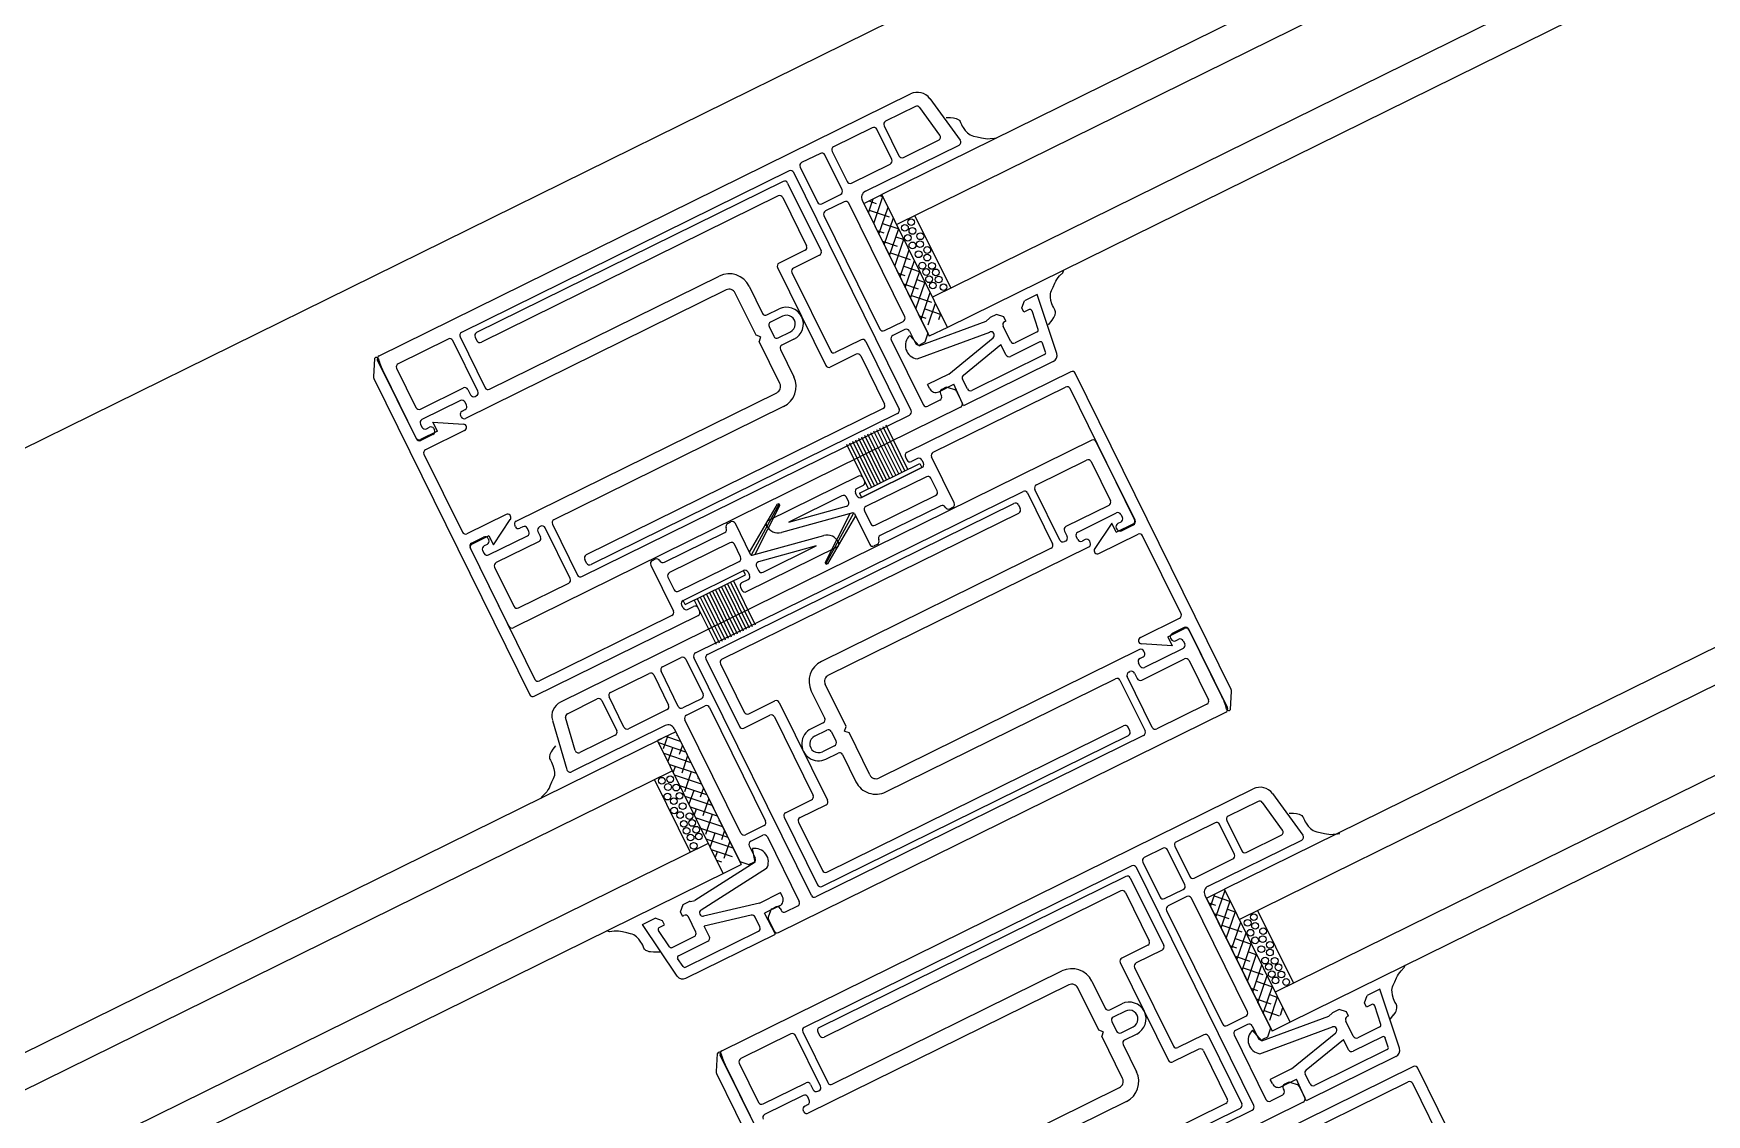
# Model space of a CAD drawing. Header units: millimetres. Extents: x 13515 to 183937, y -33900 to -660.
# Drawn here: x 118553.158 to 118557.044, y -19232.134 to -19229.622 of the extents above; entities that cross this region are included whole.
import ezdxf

# ---------------------------------------------------------------- set-up
doc = ezdxf.new("R2010")
doc.units = ezdxf.units.MM
doc.header["$LTSCALE"] = 100
doc.header["$MEASUREMENT"] = 0
doc.layers.get('0').update_dxf_attribs({"linetype": 'CONTINUOUS'})
for name, color, linetype in [('ELE9', 9, 'CONTINUOUS'), ('WIN-G', 252, 'CONTINUOUS'), ('WIN2', 5, 'CONTINUOUS')]:
    doc.layers.add(name, color=color, linetype=linetype)

# ---------------------------------------------------------------- blocks, each defined once
blk = doc.blocks.new('A$C37502152')
at = {"ltscale": 1000}
blk.add_wipeout([(1400, 246), (0, 246), (0, 0), (1400, 0)], dxfattribs=at)
at = {"layer": 'WIN-G'}
for p, q in [((728.95, 156), (728.95, 167.2)), ((729.45, 167.7), (780.15, 167.7)), ((701.87, 164.3), (701.85, 164.15)), ((701.85, 164.15), (701.85, 163.99)), ((701.85, 163.99), (701.87, 163.68)), ((701.91, 164.44), (701.87, 164.3)), ((701.98, 164.57), (701.91, 164.44)), ((702.16, 164.81), (701.98, 164.57)), ((702.32, 164.96), (702.16, 164.81)), ((702.49, 165.09), (702.32, 164.96)), ((702.87, 165.31), (702.49, 165.09)), ((702.9, 165.32), (702.87, 165.31)), ((703.7, 165.72), (702.9, 165.32)), ((730.55, 157.6), (730.55, 165.6)), ((731.05, 166.1), (780.15, 166.1)), ((701.2, 161.51), (701, 161.33)), ((701.37, 161.71), (701.2, 161.51)), ((701.5, 161.92), (701.37, 161.71)), ((701.6, 162.14), (701.5, 161.92)), ((701.74, 162.63), (701.6, 162.14)), ((701.84, 163.15), (701.74, 162.63)), ((701.87, 163.41), (701.84, 163.15)), ((701.87, 163.68), (701.87, 163.41)), ((127.38, 159.5), (717.15, 159.5)), ((698.36, 159.7), (698.02, 159.41)), ((698.98, 159.92), (698.36, 159.7)), ((699.28, 160.05), (698.98, 159.92)), ((699.57, 160.2), (699.28, 160.05)), ((699.83, 160.38), (699.57, 160.2)), ((700.08, 160.58), (699.83, 160.38)), ((700.57, 161), (700.08, 160.58)), ((701, 161.33), (700.57, 161)), ((717.15, 159.5), (720.15, 159.5)), ((717.15, 159.5), (717.15, 137.5)), ((720.15, 137.5), (720.15, 159.5)), ((719.74, 157.9), (717.15, 155.31)), ((717.97, 157.9), (717.15, 157.08)), ((717.2, 157.12), (717.15, 157.17)), ((720.15, 156.55), (717.15, 153.55)), ((719.85, 156.24), (718.19, 157.9)), ((731.05, 157.1), (735.35, 157.1)), ((735.85, 140.4), (735.85, 156.6)), ((128, 154.5), (717.15, 154.5)), ((714.15, 142.5), (714.15, 154.5)), ((718.08, 154.47), (717.15, 155.4)), ((720.15, 154.78), (717.15, 151.78)), ((720.15, 154.17), (718.52, 155.8)), ((729.45, 155.5), (733.75, 155.5)), ((734.25, 142), (734.25, 155)), ((718.96, 151.82), (717.15, 153.63)), ((720.15, 153.01), (717.15, 150.01)), ((720.15, 152.4), (719.41, 153.15)), ((720.15, 151.24), (717.15, 148.24)), ((717.2, 150.05), (717.15, 150.1)), ((720.15, 149.47), (717.15, 146.47)), ((719.85, 149.17), (717.64, 151.38)), ((718.08, 147.4), (717.15, 148.33)), ((720.15, 147.71), (717.15, 144.71)), ((718.96, 144.75), (717.15, 146.56)), ((720.15, 147.1), (718.52, 148.73)), ((720.15, 145.94), (717.15, 142.94)), ((720.15, 144.17), (717.15, 141.17)), ((719.85, 142.1), (717.64, 144.31)), ((720.15, 145.33), (719.41, 146.08)), ((128, 142.5), (717.15, 142.5)), ((717.2, 142.98), (717.15, 143.03)), ((720.15, 142.4), (717.15, 139.4)), ((720.15, 140.03), (718.52, 141.66)), ((718.08, 140.33), (717.15, 141.26)), ((720.15, 140.64), (717.15, 137.64)), ((718.96, 137.68), (717.15, 139.49)), ((728.95, 129.8), (728.95, 141)), ((729.45, 141.5), (733.75, 141.5)), ((730.55, 131.4), (730.55, 139.4)), ((731.05, 139.9), (735.35, 139.9)), ((127.38, 137.5), (717.15, 137.5)), ((698.47, 137.5), (698.13, 137.62)), ((699.09, 137.28), (698.47, 137.5)), ((699.4, 137.15), (699.09, 137.28)), ((699.68, 137), (699.4, 137.15)), ((699.94, 136.82), (699.68, 137)), ((700.19, 136.62), (699.94, 136.82)), ((700.69, 136.2), (700.19, 136.62)), ((720.15, 137.5), (717.15, 137.5)), ((720.15, 138.87), (718.79, 137.5)), ((720.15, 138.26), (719.41, 139)), ((701.11, 135.87), (700.69, 136.2)), ((701.31, 135.69), (701.11, 135.87)), ((701.48, 135.49), (701.31, 135.69)), ((701.61, 135.28), (701.48, 135.49)), ((701.71, 135.05), (701.61, 135.28)), ((701.86, 134.57), (701.71, 135.05)), ((701.96, 134.05), (701.86, 134.57)), ((701.98, 133.79), (701.96, 134.05)), ((701.96, 133.21), (701.98, 133.52)), ((701.96, 133.05), (701.96, 133.21)), ((701.98, 132.9), (701.96, 133.05)), ((701.98, 133.52), (701.98, 133.79)), ((702.02, 132.76), (701.98, 132.9)), ((702.09, 132.63), (702.02, 132.76)), ((702.27, 132.39), (702.09, 132.63)), ((702.43, 132.24), (702.27, 132.39)), ((702.61, 132.11), (702.43, 132.24)), ((702.98, 131.89), (702.61, 132.11)), ((703.01, 131.88), (702.98, 131.89)), ((703.57, 131.6), (703.01, 131.88)), ((729.45, 129.3), (780.15, 129.3)), ((731.05, 130.9), (780.15, 130.9)), ((780.65, 129.8), (780.65, 130.4)), ((719.35, 110.2), (719.35, 109.6)), ((770.55, 110.7), (719.85, 110.7)), ((771.05, 99), (771.05, 110.2)), ((768.95, 109.1), (719.85, 109.1)), ((769.45, 100.6), (769.45, 108.6)), ((796.44, 108.81), (797.24, 108.41)), ((797.24, 108.41), (797.27, 108.4)), ((797.27, 108.4), (797.65, 108.18)), ((797.65, 108.18), (797.82, 108.05)), ((797.82, 108.05), (797.98, 107.9)), ((797.98, 107.9), (798.16, 107.66)), ((798.16, 107.66), (798.23, 107.53)), ((798.23, 107.53), (798.27, 107.39)), ((798.27, 107.39), (798.29, 107.24)), ((798.29, 107.08), (798.27, 106.77)), ((798.27, 106.77), (798.27, 106.5)), ((798.29, 107.24), (798.29, 107.08)), ((798.27, 106.5), (798.3, 106.24)), ((798.3, 106.24), (798.4, 105.72)), ((798.4, 105.72), (798.54, 105.24)), ((798.54, 105.24), (798.65, 105.01)), ((798.65, 105.01), (798.77, 104.8)), ((798.77, 104.8), (798.94, 104.6)), ((798.94, 104.6), (799.14, 104.42)), ((799.14, 104.42), (799.57, 104.09)), ((782.85, 102.5), (779.85, 102.5)), ((779.85, 80.5), (779.85, 102.5)), ((782.23, 102.5), (1272, 102.5)), ((782.85, 102.5), (782.85, 80.5)), ((799.57, 104.09), (800.06, 103.67)), ((800.06, 103.67), (800.31, 103.47)), ((800.31, 103.47), (800.57, 103.29)), ((800.57, 103.29), (800.86, 103.14)), ((800.86, 103.14), (801.16, 103.01)), ((801.16, 103.01), (801.78, 102.79)), ((801.78, 102.79), (802.12, 102.5)), ((764.15, 83.4), (764.15, 99.6)), ((768.95, 100.1), (764.65, 100.1)), ((779.85, 98.64), (781.76, 100.55)), ((779.85, 99.8), (782.85, 96.8)), ((780.52, 100.9), (782.85, 98.57)), ((782.2, 99.22), (782.85, 99.87)), ((782.29, 100.9), (782.85, 100.34)), ((765.75, 85), (765.75, 98)), ((770.55, 98.5), (766.25, 98.5)), ((779.85, 98.04), (782.85, 95.04)), ((779.85, 96.87), (780.88, 97.89)), ((781.32, 96.57), (782.85, 98.1)), ((782.85, 97.5), (1272, 97.5)), ((785.85, 85.5), (785.85, 97.5)), ((779.85, 96.27), (782.85, 93.27)), ((779.85, 95.1), (779.99, 95.24)), ((779.85, 94.5), (782.85, 91.5)), ((780.44, 93.92), (782.64, 96.13)), ((779.85, 91.57), (781.76, 93.47)), ((779.85, 92.73), (782.85, 89.73)), ((782.2, 92.15), (782.85, 92.8)), ((779.85, 90.96), (782.85, 87.96)), ((779.85, 89.8), (780.88, 90.82)), ((781.32, 89.5), (782.85, 91.03)), ((779.85, 89.2), (782.85, 86.2)), ((779.85, 88.03), (779.99, 88.17)), ((779.85, 87.43), (782.85, 84.43)), ((780.44, 86.85), (782.64, 89.06)), ((770.55, 84.5), (766.25, 84.5)), ((779.85, 84.49), (781.76, 86.4)), ((779.85, 85.66), (782.85, 82.66)), ((782.2, 85.08), (782.85, 85.73)), ((782.85, 85.5), (1272, 85.5)), ((768.95, 82.9), (764.65, 82.9)), ((769.45, 74.4), (769.45, 82.4)), ((771.05, 72.8), (771.05, 84)), ((779.85, 83.89), (782.85, 80.89)), ((779.85, 82.73), (780.88, 83.75)), ((779.85, 82.13), (781.48, 80.5)), ((781.16, 80.5), (782.64, 81.98)), ((781.32, 82.43), (782.85, 83.96)), ((779.85, 80.96), (779.99, 81.1)), ((779.85, 80.5), (782.85, 80.5)), ((782.23, 80.5), (1272, 80.5)), ((799.68, 79.08), (800.17, 79.5)), ((800.17, 79.5), (800.42, 79.7)), ((800.42, 79.7), (800.68, 79.88)), ((800.68, 79.88), (800.96, 80.03)), ((800.96, 80.03), (801.27, 80.16)), ((801.27, 80.16), (801.89, 80.38)), ((801.89, 80.38), (802.23, 80.5)), ((798.41, 76.93), (798.51, 77.45)), ((798.51, 77.45), (798.65, 77.93)), ((798.65, 77.93), (798.75, 78.16)), ((798.75, 78.16), (798.88, 78.37)), ((798.88, 78.37), (799.05, 78.57)), ((799.05, 78.57), (799.25, 78.74)), ((799.25, 78.74), (799.68, 79.08)), ((796.79, 74.48), (797.35, 74.75)), ((797.35, 74.75), (797.38, 74.77)), ((797.38, 74.77), (797.76, 74.99)), ((797.76, 74.99), (797.93, 75.12)), ((797.93, 75.12), (798.09, 75.27)), ((798.09, 75.27), (798.27, 75.51)), ((798.27, 75.51), (798.34, 75.64)), ((798.34, 75.64), (798.38, 75.77)), ((798.38, 76.67), (798.41, 76.93)), ((798.38, 76.4), (798.38, 76.67)), ((798.4, 76.08), (798.38, 76.4)), ((798.38, 75.77), (798.4, 75.93)), ((798.4, 75.93), (798.4, 76.08)), ((719.35, 72.8), (719.35, 73.4)), ((768.95, 73.9), (719.85, 73.9)), ((770.55, 72.3), (719.85, 72.3)), ((728.95, 41), (728.95, 52.2)), ((729.45, 52.7), (780.15, 52.7)), ((780.65, 52.2), (780.65, 51.6)), ((701.84, 49.66), (701.77, 49.53)), ((702.02, 49.9), (701.84, 49.66)), ((702.18, 50.05), (702.02, 49.9)), ((702.36, 50.18), (702.18, 50.05)), ((702.73, 50.4), (702.36, 50.18)), ((702.76, 50.41), (702.73, 50.4)), ((703.56, 50.81), (702.76, 50.41)), ((730.55, 42.6), (730.55, 50.6)), ((731.05, 51.1), (780.15, 51.1)), ((701.46, 47.24), (701.36, 47.01)), ((701.61, 47.72), (701.46, 47.24)), ((701.71, 48.24), (701.61, 47.72)), ((701.73, 49.39), (701.71, 49.24)), ((701.71, 49.24), (701.71, 49.08)), ((701.71, 49.08), (701.73, 48.77)), ((701.73, 48.5), (701.71, 48.24)), ((701.77, 49.53), (701.73, 49.39)), ((701.73, 48.77), (701.73, 48.5)), ((698.22, 44.79), (697.88, 44.5)), ((698.85, 45.01), (698.22, 44.79)), ((699.15, 45.14), (698.85, 45.01)), ((699.43, 45.29), (699.15, 45.14)), ((699.69, 45.47), (699.43, 45.29)), ((699.94, 45.67), (699.69, 45.47)), ((700.44, 46.09), (699.94, 45.67)), ((700.86, 46.42), (700.44, 46.09)), ((701.06, 46.6), (700.86, 46.42)), ((701.23, 46.8), (701.06, 46.6)), ((701.36, 47.01), (701.23, 46.8)), ((127.38, 44.5), (717.15, 44.5)), ((717.15, 44.5), (720.15, 44.5)), ((717.15, 44.5), (717.15, 22.5)), ((719.55, 42.9), (717.15, 40.5)), ((717.78, 42.9), (717.15, 42.27)), ((718.96, 40.55), (717.15, 42.36)), ((720.15, 22.5), (720.15, 44.5)), ((720.15, 42.89), (720.15, 42.9)), ((720.15, 41.74), (717.15, 38.74)), ((720.15, 39.97), (717.15, 36.97)), ((719.85, 37.9), (717.64, 40.11)), ((720.15, 41.13), (719.41, 41.87)), ((729.45, 40.5), (733.75, 40.5)), ((731.05, 42.1), (735.35, 42.1)), ((734.25, 27), (734.25, 40)), ((735.85, 25.4), (735.85, 41.6)), ((128, 39.5), (717.15, 39.5)), ((714.15, 27.5), (714.15, 39.5)), ((717.2, 38.78), (717.15, 38.82)), ((720.15, 38.2), (717.15, 35.2)), ((720.15, 35.82), (718.52, 37.45)), ((718.08, 36.13), (717.15, 37.06)), ((720.15, 36.43), (717.15, 33.43)), ((718.96, 33.48), (717.15, 35.29)), ((720.15, 34.06), (719.41, 34.8)), ((720.15, 34.66), (717.15, 31.66)), ((720.15, 32.9), (717.15, 29.9)), ((719.85, 30.82), (717.64, 33.03)), ((717.2, 31.71), (717.15, 31.75)), ((720.15, 31.13), (717.15, 28.13)), ((718.08, 29.06), (717.15, 29.98)), ((720.15, 28.75), (718.52, 30.38)), ((128, 27.5), (717.15, 27.5)), ((720.15, 29.36), (717.15, 26.36)), ((718.96, 26.4), (717.15, 28.22)), ((720.15, 27.59), (717.15, 24.59)), ((720.15, 26.98), (719.41, 27.73)), ((720.15, 25.83), (717.15, 22.83)), ((719.85, 23.75), (717.64, 25.96)), ((728.95, 14.8), (728.95, 26)), ((729.45, 26.5), (733.75, 26.5)), ((731.05, 24.9), (735.35, 24.9)), ((127.38, 22.5), (717.15, 22.5)), ((698.47, 22.38), (698.13, 22.5)), ((699.09, 22.16), (698.47, 22.38)), ((717.2, 24.64), (717.15, 24.68)), ((717.56, 22.5), (717.15, 22.91)), ((720.15, 22.5), (717.15, 22.5)), ((719.33, 22.5), (718.52, 23.31)), ((720.15, 24.06), (718.59, 22.5)), ((730.55, 16.4), (730.55, 24.4)), ((699.4, 22.03), (699.09, 22.16)), ((699.68, 21.88), (699.4, 22.03)), ((699.94, 21.7), (699.68, 21.88)), ((700.19, 21.5), (699.94, 21.7)), ((700.69, 21.08), (700.19, 21.5)), ((701.11, 20.75), (700.69, 21.08)), ((701.31, 20.57), (701.11, 20.75)), ((701.48, 20.37), (701.31, 20.57)), ((701.61, 20.16), (701.48, 20.37)), ((701.71, 19.93), (701.61, 20.16)), ((701.86, 19.45), (701.71, 19.93)), ((701.96, 18.93), (701.86, 19.45)), ((701.98, 18.67), (701.96, 18.93)), ((701.96, 18.08), (701.98, 18.4)), ((701.96, 17.93), (701.96, 18.08)), ((701.98, 17.77), (701.96, 17.93)), ((701.98, 18.4), (701.98, 18.67)), ((702.02, 17.64), (701.98, 17.77)), ((702.09, 17.51), (702.02, 17.64)), ((702.27, 17.27), (702.09, 17.51)), ((702.43, 17.12), (702.27, 17.27)), ((702.61, 16.99), (702.43, 17.12)), ((702.98, 16.77), (702.61, 16.99)), ((703.01, 16.75), (702.98, 16.77)), ((703.57, 16.48), (703.01, 16.75)), ((731.05, 15.9), (780.15, 15.9)), ((780.65, 14.8), (780.65, 15.4)), ((729.45, 14.3), (780.15, 14.3)), ((1336, 0), (64, 0))]:
    blk.add_line(p, q, dxfattribs=at)
for centre in [(715.04, 153.88), (715.09, 151.42), (715.18, 152.56), (716.35, 152.97), (716.44, 151.89), (715.18, 150.31), (715.26, 148.89), (716.35, 150.73), (716.44, 149.64), (714.76, 147.88), (715.35, 146.63), (716.19, 147.88), (716.44, 146.29), (714.78, 145.6), (715.49, 144.36), (716.55, 144.98), (715.08, 143.12), (716.28, 143.47), (784.96, 96.88), (783.57, 94.89), (783.65, 95.97), (784.82, 95.56), (784.92, 94.42), (783.57, 92.64), (783.65, 93.73), (784.74, 91.89), (784.82, 93.31), (783.57, 89.29), (783.82, 90.88), (784.66, 89.63), (785.24, 90.88), (783.45, 87.98), (783.72, 86.47), (784.51, 87.36), (785.22, 88.6), (784.92, 86.12), (715.04, 38.88), (715.18, 37.56), (716.35, 37.97), (716.44, 36.89), (715.09, 36.42), (715.18, 35.31), (716.35, 35.73), (716.44, 34.64), (714.76, 32.88), (715.26, 33.89), (716.19, 32.88), (715.35, 31.63)]:
    blk.add_circle(centre, 0.5, dxfattribs=at)
for centre, start, end in [((729.45, 167.2), 90, 180), ((731.05, 165.6), 90, 180), ((731.05, 157.6), 180, 270), ((735.35, 156.6), 0, 90), ((729.45, 156), 180, 270), ((733.75, 155), 0, 90), ((733.75, 142), 270, 0), ((729.45, 141), 90, 180), ((731.05, 139.4), 90, 180), ((735.35, 140.4), 270, 0), ((729.45, 129.8), 180, 270), ((731.05, 131.4), 180, 270), ((780.15, 130.4), 0, 90), ((780.15, 129.8), 270, 0), ((719.85, 110.2), 90, 180), ((719.85, 109.6), 180, 270), ((770.55, 110.2), 0, 90), ((768.95, 108.6), 0, 90), ((764.65, 99.6), 90, 180), ((768.95, 100.6), 270, 0), ((766.25, 98), 90, 180), ((770.55, 99), 270, 0), ((766.25, 85), 180, 270), ((770.55, 84), 0, 90), ((764.65, 83.4), 180, 270), ((768.95, 82.4), 0, 90), ((719.85, 73.4), 90, 180), ((719.85, 72.8), 180, 270), ((768.95, 74.4), 270, 0), ((770.55, 72.8), 270, 0), ((729.45, 52.2), 90, 180), ((780.15, 52.2), 0, 90), ((731.05, 50.6), 90, 180), ((780.15, 51.6), 270, 0), ((731.05, 42.6), 180, 270), ((729.45, 41), 180, 270), ((733.75, 40), 0, 90), ((735.35, 41.6), 0, 90), ((729.45, 26), 90, 180), ((731.05, 24.4), 90, 180), ((733.75, 27), 270, 0), ((735.35, 25.4), 270, 0), ((731.05, 16.4), 180, 270), ((780.15, 15.4), 0, 90), ((729.45, 14.8), 180, 270), ((780.15, 14.8), 270, 0)]:
    blk.add_arc(centre, 0.5, start, end, dxfattribs=at)
at = {"layer": 'WIN2'}
for p, q in [((703.15, 226.35), (703.15, 174)), ((704.85, 197.35), (704.85, 175.7)), ((796.85, 128.66), (796.85, 181)), ((727.25, 175.2), (705.35, 175.2)), ((703.65, 173.5), (730.75, 173.5)), ((704.32, 170.13), (703.04, 161)), ((705.31, 171), (720.16, 171)), ((705.71, 169.24), (705.52, 167.84)), ((706.01, 169.5), (718.04, 169.5)), ((718.54, 169), (718.54, 167.39)), ((720.16, 171), (720.04, 167.5)), ((720.15, 168.61), (720.15, 170.5)), ((720.65, 171), (794.65, 171)), ((705.81, 167.5), (710.67, 167.5)), ((711.17, 167), (711.17, 165.28)), ((718.15, 166.9), (711.17, 165.28)), ((722.54, 167.5), (720.04, 167.5)), ((721.01, 167.55), (720.3, 168.25)), ((721.36, 167.4), (721.95, 167.4)), ((722.45, 167.9), (722.45, 168.2)), ((722.95, 168.7), (724.95, 168.7)), ((723.54, 166.5), (723.54, 165.8)), ((725.45, 157.5), (725.45, 168.2)), ((727.45, 168.2), (727.45, 128.8)), ((782.15, 168.7), (727.95, 168.7)), ((705.22, 165.74), (704.81, 162.84)), ((705.52, 166), (709.17, 166)), ((709.67, 165.5), (709.67, 163)), ((720.04, 165.8), (711.76, 163.88)), ((720.04, 165.8), (723.54, 165.8)), ((705.11, 162.5), (705.97, 162.5)), ((705.97, 161.8), (705.17, 161)), ((705.97, 162.5), (705.97, 161.8)), ((708.97, 162.5), (709.17, 162.5)), ((708.97, 162.5), (708.97, 161.8)), ((708.97, 161.8), (709.77, 161)), ((723.25, 161.69), (711.82, 162.9)), ((703.04, 161), (705.17, 161)), ((709.77, 161), (710.8, 161)), ((710.96, 161.05), (711.61, 161.21)), ((722.14, 160.1), (711.61, 161.21)), ((720.15, 159), (721.15, 160)), ((720.15, 137), (720.15, 159)), ((721.15, 160), (721.95, 160)), ((722.14, 160.1), (722.68, 158.1)), ((722.45, 157.5), (722.45, 159.5)), ((744.15, 159.3), (782.15, 159.3)), ((722.95, 157), (724.95, 157)), ((787.25, 157), (744.15, 157)), ((722.15, 155.3), (722.15, 136.5)), ((725.75, 155.8), (722.65, 155.8)), ((726.25, 136.5), (726.25, 155.3)), ((740.85, 151.5), (740.85, 156)), ((743.15, 156), (743.15, 149)), ((738.35, 151), (740.35, 151)), ((740.35, 149.8), (738.35, 149.8)), ((740.85, 147.7), (740.85, 149.3)), ((742.65, 148.5), (743.15, 149)), ((738.35, 147.2), (740.35, 147.2)), ((742.65, 148.5), (743.15, 148)), ((743.15, 148), (743.15, 141)), ((740.35, 146), (738.35, 146)), ((740.85, 141), (740.85, 145.5)), ((744.15, 140), (787.25, 140)), ((787.75, 139.5), (787.75, 139.3)), ((795.15, 139.5), (795.15, 126.5)), ((795.15, 128.32), (795.15, 139.35)), ((782.15, 137.7), (744.15, 137.7)), ((782.65, 128.8), (782.65, 137.2)), ((783.85, 137.2), (783.85, 128.8)), ((784.55, 137.7), (784.35, 137.7)), ((785.05, 136.3), (785.05, 137.2)), ((786.25, 138.3), (786.25, 137.8)), ((787.25, 138.8), (786.75, 138.8)), ((786.75, 137.3), (793.15, 137.3)), ((704.48, 127.9), (703.16, 135.41)), ((719.15, 136), (703.65, 136)), ((722.15, 134.3), (722.15, 128.5)), ((722.65, 136), (725.75, 136)), ((725.75, 134.8), (722.65, 134.8)), ((726.25, 128.5), (726.25, 134.3)), ((792.65, 135.8), (785.55, 135.8)), ((793.15, 128.8), (793.15, 135.3)), ((705.54, 133.41), (706.42, 128.41)), ((711.85, 134), (706.04, 134)), ((712.35, 128.5), (712.35, 133.5)), ((713.55, 133.5), (713.55, 128.5)), ((720.45, 134), (714.05, 134)), ((720.95, 128.5), (720.95, 133.5)), ((706.92, 128), (711.85, 128)), ((714.05, 128), (720.45, 128)), ((722.65, 128), (725.75, 128)), ((727.95, 128.3), (782.15, 128.3)), ((784.35, 128.3), (792.65, 128.3)), ((795.43, 126.06), (796.78, 128.41)), ((794.65, 126), (706.75, 126)), ((704.57, 113.94), (703.22, 111.6)), ((704.85, 113.5), (704.85, 100.5)), ((779.35, 114), (705.35, 114)), ((794.69, 114), (779.84, 114)), ((779.84, 114), (779.96, 110.5)), ((779.85, 111.61), (779.85, 113.5)), ((781.46, 112), (781.46, 110.39)), ((793.99, 112.5), (781.96, 112.5)), ((794.29, 112.24), (794.49, 110.84)), ((795.68, 113.13), (796.96, 104)), ((703.15, 111.35), (703.15, 59)), ((704.85, 111.68), (704.85, 100.65)), ((706.85, 104.7), (706.85, 111.2)), ((707.35, 111.7), (715.65, 111.7)), ((716.15, 111.2), (716.15, 102.8)), ((717.35, 102.8), (717.35, 111.2)), ((717.85, 111.7), (772.05, 111.7)), ((772.55, 111.2), (772.55, 71.8)), ((774.55, 100.5), (774.55, 111.2)), ((777.05, 111.7), (775.05, 111.7)), ((776.46, 109.5), (776.46, 108.8)), ((777.46, 110.5), (779.96, 110.5)), ((777.55, 110.9), (777.55, 111.2)), ((778.64, 110.4), (778.05, 110.4)), ((779, 110.55), (779.71, 111.25)), ((781.85, 109.9), (788.83, 108.28)), ((788.83, 110), (788.83, 108.28)), ((794.19, 110.5), (789.33, 110.5)), ((779.96, 108.8), (776.46, 108.8)), ((779.96, 108.8), (788.25, 106.88)), ((790.33, 108.5), (790.33, 106)), ((794.49, 109), (790.83, 109)), ((794.78, 108.74), (795.19, 105.84)), ((776.76, 104.69), (788.19, 105.9)), ((791.03, 104.8), (790.23, 104)), ((791.03, 105.5), (790.83, 105.5)), ((791.03, 105.5), (791.03, 104.8)), ((794.89, 105.5), (794.03, 105.5)), ((794.03, 105.5), (794.03, 104.8)), ((794.03, 104.8), (794.83, 104)), ((706.35, 101.7), (706.35, 102.2)), ((706.85, 102.7), (713.25, 102.7)), ((714.45, 104.2), (707.35, 104.2)), ((713.75, 102.2), (713.75, 101.7)), ((714.95, 102.8), (714.95, 103.7)), ((715.65, 102.3), (715.45, 102.3)), ((755.85, 102.3), (717.85, 102.3)), ((777.86, 103.1), (777.33, 101.1)), ((777.55, 100.5), (777.55, 102.5)), ((777.86, 103.1), (788.39, 104.21)), ((778.85, 103), (778.05, 103)), ((779.85, 102), (778.85, 103)), ((779.85, 80), (779.85, 102)), ((789.04, 104.05), (788.39, 104.21)), ((790.23, 104), (789.21, 104)), ((796.96, 104), (794.83, 104)), ((708.15, 100.15), (705.35, 100.15)), ((705.35, 100), (707.35, 100)), ((707.35, 101.2), (706.85, 101.2)), ((707.85, 100.5), (707.85, 100.7)), ((708.15, 101.65), (712.08, 99.38)), ((708.15, 100.15), (708.15, 101.65)), ((712.25, 100.7), (712.25, 100.5)), ((713.25, 101.2), (712.75, 101.2)), ((712.75, 100), (755.85, 100)), ((777.05, 100), (775.05, 100)), ((704.85, 97.95), (704.85, 85.05)), ((711.83, 98.45), (705.35, 98.45)), ((756.85, 99), (756.85, 92)), ((759.15, 94.5), (759.15, 99)), ((773.75, 79.5), (773.75, 98.3)), ((774.25, 98.8), (777.35, 98.8)), ((777.85, 98.3), (777.85, 79.5)), ((757.35, 91.5), (756.85, 92)), ((759.15, 90.7), (759.15, 92.3)), ((761.65, 94), (759.65, 94)), ((759.65, 92.8), (761.65, 92.8)), ((757.35, 91.5), (756.85, 91)), ((756.85, 91), (756.85, 84)), ((761.65, 90.2), (759.65, 90.2)), ((759.15, 84), (759.15, 88.5)), ((759.65, 89), (761.65, 89)), ((711.83, 84.55), (705.35, 84.55)), ((704.85, 82.5), (704.85, 69.5)), ((704.85, 82.35), (704.85, 60.7)), ((707.35, 83), (705.35, 83)), ((708.15, 82.85), (705.35, 82.85)), ((707.85, 82.3), (707.85, 82.5)), ((708.15, 81.35), (712.08, 83.62)), ((708.15, 82.85), (708.15, 81.35)), ((712.25, 82.5), (712.25, 82.3)), ((755.85, 83), (712.75, 83)), ((706.35, 80.8), (706.35, 81.3)), ((706.85, 81.8), (707.35, 81.8)), ((713.25, 80.3), (706.85, 80.3)), ((712.75, 81.8), (713.25, 81.8)), ((713.75, 81.3), (713.75, 80.8)), ((714.95, 79.3), (714.95, 80.2)), ((715.45, 80.7), (715.65, 80.7)), ((716.15, 80.2), (716.15, 71.8)), ((717.35, 71.8), (717.35, 80.2)), ((717.85, 80.7), (755.85, 80.7)), ((706.85, 71.8), (706.85, 78.3)), ((707.35, 78.8), (714.45, 78.8)), ((773.75, 71.5), (773.75, 77.3)), ((777.35, 79), (774.25, 79)), ((774.25, 77.8), (777.35, 77.8)), ((777.85, 77.3), (777.85, 71.5)), ((779.55, 77), (785.95, 77)), ((780.85, 79), (796.35, 79)), ((788.15, 77), (793.97, 77)), ((795.52, 70.9), (796.84, 78.41)), ((779.05, 71.5), (779.05, 76.5)), ((786.45, 76.5), (786.45, 71.5)), ((787.65, 71.5), (787.65, 76.5)), ((794.46, 76.41), (793.58, 71.41)), ((715.65, 71.3), (707.35, 71.3)), ((772.05, 71.3), (717.85, 71.3)), ((762.25, 64.2), (762.25, 71.5)), ((762.75, 64.2), (762.75, 71.5)), ((763.25, 64.2), (763.25, 71.5)), ((763.75, 64.2), (763.75, 71.5)), ((764.25, 64.2), (764.25, 71.5)), ((764.75, 64.2), (764.75, 71.5)), ((765.25, 64.2), (765.25, 71.5)), ((765.75, 64.2), (765.75, 71.5)), ((766.25, 64.2), (766.25, 71.5)), ((766.75, 64.2), (766.75, 71.5)), ((767.25, 64.2), (767.25, 71.5)), ((767.25, 64.2), (767.25, 71.5)), ((767.75, 64.2), (767.75, 71.5)), ((768.25, 64.2), (768.25, 71.5)), ((768.75, 64.2), (768.75, 71.5)), ((777.35, 71), (774.25, 71)), ((785.95, 71), (779.55, 71)), ((793.09, 71), (788.15, 71)), ((705.35, 69), (793.25, 69)), ((727.75, 68.3), (727.75, 60.7)), ((728.75, 68.8), (728.25, 68.8)), ((729.75, 67.8), (739.75, 67.8)), ((740.75, 68.8), (741.25, 68.8)), ((741.75, 63.2), (741.75, 68.3)), ((741.75, 63.55), (748.61, 68.1)), ((748.87, 68.02), (741.8, 63.07)), ((748.79, 67.75), (742.3, 62.92)), ((729.25, 65.6), (729.25, 63.5)), ((739.75, 66.1), (729.75, 66.1)), ((740.25, 63.5), (740.25, 65.6)), ((745.75, 65.97), (745.75, 66)), ((761.25, 66.5), (746.25, 66.5)), ((748.95, 65), (757.66, 63.31)), ((757.75, 65), (748.95, 65)), ((761.25, 65), (760.25, 65)), ((761.75, 65.5), (761.75, 66)), ((768.75, 66), (768.75, 65.5)), ((796.35, 66.5), (769.25, 66.5)), ((770.25, 65), (769.25, 65)), ((772.75, 64.8), (794.65, 64.8)), ((796.85, 13.66), (796.85, 66)), ((729.75, 63), (739.75, 63)), ((741.91, 63), (752.71, 60.9)), ((758.09, 62), (747.29, 64.1)), ((751.21, 57.25), (757.71, 62.08)), ((758.25, 63.8), (758.25, 64.5)), ((759.75, 64), (759.75, 64.5)), ((770.25, 64.2), (760.25, 64.2)), ((760.25, 64.2), (760.25, 63.5)), ((770.25, 63.5), (760.25, 63.5)), ((770.25, 63.5), (760.25, 63.5)), ((770.25, 64.2), (770.25, 63.5)), ((770.75, 64.5), (770.75, 64)), ((772.25, 56.7), (772.25, 64.3)), ((795.15, 42.65), (795.15, 64.3)), ((727.25, 60.2), (705.35, 60.2)), ((729.25, 60.5), (729.25, 61)), ((729.75, 61.5), (739.75, 61.5)), ((739.75, 61.5), (729.75, 61.5)), ((729.75, 60.8), (729.75, 61.5)), ((739.75, 60.8), (729.75, 60.8)), ((729.75, 60), (730.75, 60)), ((731.75, 60.8), (731.75, 53.5)), ((732.25, 60.8), (732.25, 53.5)), ((732.75, 60.8), (732.75, 53.5)), ((733.25, 60.8), (733.25, 53.5)), ((733.75, 60.8), (733.75, 53.5)), ((734.25, 60.8), (734.25, 53.5)), ((734.75, 60.8), (734.75, 53.5)), ((735.25, 60.8), (735.25, 53.5)), ((735.75, 60.8), (735.75, 53.5)), ((736.25, 60.8), (736.25, 53.5)), ((736.75, 60.8), (736.75, 53.5)), ((736.75, 60.8), (736.75, 53.5)), ((737.25, 60.8), (737.25, 53.5)), ((737.75, 60.8), (737.75, 53.5)), ((738.25, 60.8), (738.25, 53.5)), ((738.75, 60), (739.75, 60)), ((739.75, 60.8), (739.75, 61.5)), ((740.25, 61), (740.25, 60.5)), ((741.75, 61.2), (741.75, 60.5)), ((742.25, 60), (751.05, 60)), ((751.05, 60), (742.35, 61.69)), ((751.13, 56.98), (758.2, 61.94)), ((758.25, 61.45), (751.4, 56.9)), ((758.25, 61.81), (758.25, 56.7)), ((759.75, 61.5), (759.75, 59.4)), ((770.25, 62), (760.25, 62)), ((770.75, 59.4), (770.75, 61.5)), ((703.65, 58.5), (730.75, 58.5)), ((731.25, 59), (731.25, 59.5)), ((738.25, 59.5), (738.25, 59)), ((738.75, 58.5), (753.75, 58.5)), ((754.25, 59.03), (754.25, 59)), ((760.25, 58.9), (770.25, 58.9)), ((770.25, 57.2), (760.25, 57.2)), ((704.32, 55.13), (703.04, 46)), ((705.31, 56), (720.16, 56)), ((720.16, 56), (720.04, 52.5)), ((720.15, 53.61), (720.15, 55.5)), ((720.65, 56), (794.65, 56)), ((759.25, 56.2), (758.75, 56.2)), ((771.25, 56.2), (771.75, 56.2)), ((795.15, 55.5), (795.15, 42.5)), ((705.71, 54.24), (705.52, 52.84)), ((705.81, 52.5), (710.67, 52.5)), ((706.01, 54.5), (718.04, 54.5)), ((718.54, 54), (718.54, 52.39)), ((722.54, 52.5), (720.04, 52.5)), ((721.01, 52.55), (720.3, 53.25)), ((721.36, 52.4), (721.95, 52.4)), ((722.45, 52.9), (722.45, 53.2)), ((722.95, 53.7), (724.95, 53.7)), ((725.45, 42.5), (725.45, 53.2)), ((727.45, 53.2), (727.45, 13.8)), ((782.15, 53.7), (727.95, 53.7)), ((782.65, 44.8), (782.65, 53.2)), ((783.85, 53.2), (783.85, 44.8)), ((792.65, 53.7), (784.35, 53.7)), ((793.15, 46.7), (793.15, 53.2)), ((705.22, 50.74), (704.81, 47.84)), ((705.52, 51), (709.17, 51)), ((709.67, 50.5), (709.67, 48)), ((711.17, 52), (711.17, 50.28)), ((718.15, 51.9), (711.17, 50.28)), ((720.04, 50.8), (711.76, 48.88)), ((720.04, 50.8), (723.54, 50.8)), ((723.54, 51.5), (723.54, 50.8)), ((705.11, 47.5), (705.97, 47.5)), ((705.97, 47.5), (705.97, 46.8)), ((708.97, 47.5), (709.17, 47.5)), ((708.97, 47.5), (708.97, 46.8)), ((723.25, 46.69), (711.82, 47.9)), ((703.04, 46), (705.17, 46)), ((705.97, 46.8), (705.17, 46)), ((708.97, 46.8), (709.77, 46)), ((709.77, 46), (710.8, 46)), ((710.96, 46.05), (711.61, 46.21)), ((722.14, 45.1), (711.61, 46.21)), ((720.15, 44), (721.15, 45)), ((721.15, 45), (721.95, 45)), ((722.14, 45.1), (722.68, 43.1)), ((785.05, 44.8), (785.05, 45.7)), ((785.55, 46.2), (792.65, 46.2)), ((793.15, 44.7), (786.75, 44.7)), ((720.15, 22), (720.15, 44)), ((722.45, 42.5), (722.45, 44.5)), ((744.15, 44.3), (782.15, 44.3)), ((784.35, 44.3), (784.55, 44.3)), ((786.25, 44.2), (786.25, 43.7)), ((786.75, 43.2), (787.25, 43.2)), ((787.75, 42.7), (787.75, 42.5)), ((791.85, 43.65), (787.93, 41.38)), ((791.85, 42.15), (791.85, 43.65)), ((792.15, 42.5), (792.15, 42.7)), ((792.65, 43.2), (793.15, 43.2)), ((793.65, 43.7), (793.65, 44.2)), ((722.15, 40.3), (722.15, 21.5)), ((725.75, 40.8), (722.65, 40.8)), ((722.95, 42), (724.95, 42)), ((726.25, 21.5), (726.25, 40.3)), ((740.85, 36.5), (740.85, 41)), ((743.15, 41), (743.15, 34)), ((787.25, 42), (744.15, 42)), ((788.18, 40.45), (794.65, 40.45)), ((791.85, 42.15), (794.65, 42.15)), ((794.65, 42), (792.65, 42)), ((795.15, 27.05), (795.15, 39.95)), ((738.35, 36), (740.35, 36)), ((740.35, 34.8), (738.35, 34.8)), ((740.85, 32.7), (740.85, 34.3)), ((742.65, 33.5), (743.15, 34)), ((742.65, 33.5), (743.15, 33)), ((743.15, 33), (743.15, 26)), ((738.35, 32.2), (740.35, 32.2)), ((740.35, 31), (738.35, 31)), ((740.85, 26), (740.85, 30.5)), ((744.15, 25), (787.25, 25)), ((791.85, 23.35), (787.93, 25.62)), ((788.18, 26.55), (794.65, 26.55)), ((791.85, 24.85), (791.85, 23.35)), ((791.85, 24.85), (794.65, 24.85)), ((792.65, 25), (794.65, 25)), ((782.15, 22.7), (744.15, 22.7)), ((784.55, 22.7), (784.35, 22.7)), ((786.25, 23.3), (786.25, 22.8)), ((787.25, 23.8), (786.75, 23.8)), ((787.75, 24.5), (787.75, 24.3)), ((792.15, 24.3), (792.15, 24.5)), ((793.15, 23.8), (792.65, 23.8)), ((793.65, 22.8), (793.65, 23.3)), ((795.15, 24.5), (795.15, 11.5)), ((795.15, 13.32), (795.15, 24.35)), ((704.48, 12.9), (703.16, 20.41)), ((719.15, 21), (703.65, 21)), ((722.65, 21), (725.75, 21)), ((782.65, 13.8), (782.65, 22.2)), ((783.85, 22.2), (783.85, 13.8)), ((785.05, 21.3), (785.05, 22.2)), ((792.65, 20.8), (785.55, 20.8)), ((786.75, 22.3), (793.15, 22.3)), ((793.15, 13.8), (793.15, 20.3)), ((705.54, 18.41), (706.42, 13.41)), ((711.85, 19), (706.04, 19)), ((712.35, 13.5), (712.35, 18.5)), ((713.55, 18.5), (713.55, 13.5)), ((720.45, 19), (714.05, 19)), ((720.95, 13.5), (720.95, 18.5)), ((722.15, 19.3), (722.15, 13.5)), ((725.75, 19.8), (722.65, 19.8)), ((726.25, 13.5), (726.25, 19.3)), ((706.92, 13), (711.85, 13)), ((714.05, 13), (720.45, 13)), ((722.65, 13), (725.75, 13)), ((727.95, 13.3), (782.15, 13.3)), ((784.35, 13.3), (792.65, 13.3)), ((795.43, 11.06), (796.78, 13.41)), ((794.65, 11), (706.75, 11))]:
    blk.add_line(p, q, dxfattribs=at)
for centre in [(714.78, 30.6), (715.49, 29.36), (716.44, 31.29), (716.55, 29.98), (715.08, 28.12), (716.28, 28.47)]:
    blk.add_circle(centre, 0.5, dxfattribs=at)
for centre, radius, start, end in [((703.65, 174), 0.5, 180, 270), ((705.35, 175.7), 0.5, 180, 270), ((705.31, 170), 1, 90, 172.3482), ((706.01, 169.2), 0.3, 89.8698, 172.5644), ((718.04, 169), 0.5, 0, 90), ((720.65, 170.5), 0.5, 90, 180), ((705.81, 167.8), 0.3, 171.6232, 270.1302), ((710.67, 167), 0.5, 0, 90), ((718.04, 167.39), 0.5, 283.0609, 0), ((720.65, 168.61), 0.5, 180, 225), ((721.36, 167.9), 0.5, 225, 270), ((721.95, 167.9), 0.5, 270, 0), ((722.95, 168.2), 0.5, 90, 180), ((722.54, 166.5), 1, 0, 90), ((724.95, 168.2), 0.5, 0, 90), ((727.95, 168.2), 0.5, 90, 180), ((705.52, 165.7), 0.3, 89.8698, 172.3765), ((709.17, 165.5), 0.5, 0, 90), ((711.87, 163.39), 0.5, 103.0609, 264), ((705.11, 162.8), 0.3, 171.6083, 270.1302), ((709.17, 163), 0.5, 270, 0), ((722.14, 160.03), 2, 285.5034, 56.391), ((710.8, 161.3), 0.3, 270, 303.1746), ((721.95, 159.5), 0.5, 0, 90), ((744.15, 156), 3.3, 90, 180), ((722.95, 157.5), 0.5, 180, 270), ((724.95, 157.5), 0.5, 270, 0), ((744.15, 156), 1, 90, 180), ((722.65, 155.3), 0.5, 90, 180), ((725.75, 155.3), 0.5, 0, 90), ((740.35, 151.5), 0.5, 270, 0), ((738.35, 148.5), 2.5, 90, 270), ((738.35, 148.5), 1.3, 89.9984, 270.0016), ((740.35, 149.3), 0.5, 359.9952, 90), ((740.35, 147.7), 0.5, 270, 0), ((740.35, 145.5), 0.5, 0, 90), ((744.15, 141), 3.3, 180, 270), ((744.15, 141), 1, 180, 270), ((787.25, 139.5), 0.5, 0, 90), ((787.25, 139.3), 0.5, 270, 0), ((719.15, 137), 1, 270, 0), ((782.15, 137.2), 0.5, 0, 90), ((784.35, 137.2), 0.5, 90, 180), ((784.55, 137.2), 0.5, 0, 90), ((786.75, 138.3), 0.5, 90, 180), ((786.75, 137.8), 0.5, 180, 270), ((793.15, 137.8), 0.5, 270, 0), ((703.65, 135.5), 0.5, 90, 190), ((722.65, 136.5), 0.5, 180, 270), ((722.65, 134.3), 0.5, 90, 180), ((725.75, 136.5), 0.5, 270, 0), ((725.75, 134.3), 0.5, 0, 90), ((785.55, 136.3), 0.5, 180, 270), ((792.65, 135.3), 0.5, 0, 90), ((706.04, 133.5), 0.5, 90, 190), ((711.85, 133.5), 0.5, 0, 90), ((714.05, 133.5), 0.5, 90, 180), ((720.45, 133.5), 0.5, 0, 90), ((706.75, 128.3), 2.3, 190, 270), ((706.92, 128.5), 0.5, 190, 270), ((711.85, 128.5), 0.5, 270, 0), ((714.05, 128.5), 0.5, 180, 270), ((720.45, 128.5), 0.5, 270, 0), ((722.65, 128.5), 0.5, 180, 270), ((725.75, 128.5), 0.5, 270, 0), ((727.95, 128.8), 0.5, 180, 270), ((782.15, 128.8), 0.5, 270, 0), ((784.35, 128.8), 0.5, 180, 270), ((792.65, 128.8), 0.5, 270, 0), ((785.15, 128.32), 10, 348.7007, 0), ((796.35, 128.66), 0.5, 330, 0), ((794.65, 126.5), 0.5, 270, 0), ((795.25, 126.3), 0.3, 168.3597, 306.4235), ((704.75, 113.7), 0.3, 348.3597, 126.4235), ((705.35, 113.5), 0.5, 90, 180), ((714.85, 111.68), 10, 168.7007, 180), ((779.35, 113.5), 0.5, 0, 90), ((781.96, 112), 0.5, 90, 180), ((793.99, 112.2), 0.3, 7.4356, 90.1302), ((794.69, 113), 1, 7.6518, 90), ((703.65, 111.35), 0.5, 150, 180), ((707.35, 111.2), 0.5, 90, 180), ((715.65, 111.2), 0.5, 0, 90), ((717.85, 111.2), 0.5, 90, 180), ((772.05, 111.2), 0.5, 0, 90), ((775.05, 111.2), 0.5, 90, 180), ((777.46, 109.5), 1, 90, 180), ((777.05, 111.2), 0.5, 0, 90), ((778.05, 110.9), 0.5, 180, 270), ((778.64, 110.9), 0.5, 270, 315), ((779.35, 111.61), 0.5, 315, 0), ((781.96, 110.39), 0.5, 180, 256.9391), ((789.33, 110), 0.5, 90, 180), ((794.19, 110.8), 0.3, 269.8698, 8.3768), ((788.13, 106.39), 0.5, 276, 76.9391), ((790.83, 108.5), 0.5, 90, 180), ((794.49, 108.7), 0.3, 7.6235, 90.1302), ((707.35, 104.7), 0.5, 180, 270), ((777.86, 103.03), 2, 123.609, 254.4966), ((790.83, 106), 0.5, 180, 270), ((794.89, 105.8), 0.3, 269.8698, 8.3917), ((706.85, 102.2), 0.5, 90, 180), ((713.25, 102.2), 0.5, 0, 90), ((714.45, 103.7), 0.5, 0, 90), ((715.45, 102.8), 0.5, 180, 270), ((715.65, 102.8), 0.5, 270, 0), ((717.85, 102.8), 0.5, 180, 270), ((755.85, 99), 3.3, 0, 90), ((778.05, 102.5), 0.5, 90, 180), ((789.21, 104.3), 0.3, 236.8254, 270), ((705.35, 100.65), 0.5, 180, 270), ((705.35, 100.5), 0.5, 180, 270), ((706.85, 101.7), 0.5, 180, 270), ((707.35, 100.7), 0.5, 0, 90), ((707.35, 100.5), 0.5, 270, 0), ((711.83, 98.95), 0.5, 270, 60), ((712.75, 100.7), 0.5, 90, 180), ((712.75, 100.5), 0.5, 180, 270), ((713.25, 101.7), 0.5, 270, 0), ((755.85, 99), 1, 0, 90), ((775.05, 100.5), 0.5, 180, 270), ((777.05, 100.5), 0.5, 270, 0), ((705.35, 97.95), 0.5, 90, 180), ((774.25, 98.3), 0.5, 90, 180), ((777.35, 98.3), 0.5, 0, 90), ((759.65, 94.5), 0.5, 180, 270), ((759.65, 92.3), 0.5, 90, 180.0048), ((761.65, 91.5), 2.5, 270, 90), ((761.65, 91.5), 1.3, 269.9984, 90.0016), ((759.65, 90.7), 0.5, 180, 270), ((759.65, 88.5), 0.5, 90, 180), ((705.35, 85.05), 0.5, 180, 269.9992), ((711.83, 84.05), 0.5, 300, 89.9992), ((705.35, 82.5), 0.5, 90, 180), ((705.35, 82.35), 0.5, 89.9992, 180), ((707.35, 82.5), 0.5, 0, 90), ((707.35, 82.3), 0.5, 270, 0), ((712.75, 82.5), 0.5, 90, 180), ((712.75, 82.3), 0.5, 180, 270), ((755.85, 84), 1, 270, 0), ((755.85, 84), 3.3, 270, 0), ((706.85, 81.3), 0.5, 90, 180), ((706.85, 80.8), 0.5, 180, 270), ((713.25, 81.3), 0.5, 0, 90), ((713.25, 80.8), 0.5, 270, 0), ((715.45, 80.2), 0.5, 90, 180), ((715.65, 80.2), 0.5, 0, 90), ((717.85, 80.2), 0.5, 90, 180), ((774.25, 79.5), 0.5, 180, 270), ((777.35, 79.5), 0.5, 270, 0), ((780.85, 80), 1, 180, 270), ((707.35, 78.3), 0.5, 90, 180), ((714.45, 79.3), 0.5, 270, 0), ((774.25, 77.3), 0.5, 90, 180), ((777.35, 77.3), 0.5, 0, 90), ((779.55, 76.5), 0.5, 90, 180), ((785.95, 76.5), 0.5, 0, 90), ((788.15, 76.5), 0.5, 90, 180), ((793.97, 76.5), 0.5, 350, 90), ((796.35, 78.5), 0.5, 350, 90), ((707.35, 71.8), 0.5, 180, 270), ((715.65, 71.8), 0.5, 270, 0), ((717.85, 71.8), 0.5, 180, 270), ((772.05, 71.8), 0.5, 270, 0), ((774.25, 71.5), 0.5, 180, 270), ((777.35, 71.5), 0.5, 270, 0), ((779.55, 71.5), 0.5, 180, 270), ((785.95, 71.5), 0.5, 270, 0), ((788.15, 71.5), 0.5, 180, 270), ((793.09, 71.5), 0.5, 270, 350), ((793.25, 71.3), 2.3, 270, 350), ((705.35, 69.5), 0.5, 180, 270), ((728.25, 68.3), 0.5, 90, 180), ((728.75, 68.3), 0.5, 0, 90), ((729.75, 68.3), 0.5, 180, 270), ((739.75, 68.3), 0.5, 270, 0), ((740.75, 68.3), 0.5, 90, 180), ((741.25, 68.3), 0.5, 0, 90), ((748.69, 67.92), 0.2, 300.1848, 115.8619), ((729.75, 65.6), 0.5, 90, 180), ((739.75, 65.6), 0.5, 0, 90), ((746.25, 66), 0.5, 90, 180), ((747.65, 65.97), 1.9, 180, 259), ((757.75, 64.5), 0.5, 0, 90), ((760.25, 64.5), 0.5, 90, 180), ((761.25, 66), 0.5, 0, 90), ((761.25, 65.5), 0.5, 270, 0), ((769.25, 66), 0.5, 90, 180), ((769.25, 65.5), 0.5, 180, 270), ((770.25, 64.5), 0.5, 0, 90), ((772.75, 64.3), 0.5, 90, 180), ((794.65, 64.3), 0.5, 0, 90), ((796.35, 66), 0.5, 0, 90), ((729.75, 63.5), 0.5, 180, 270), ((739.75, 63.5), 0.5, 270, 0), ((741.95, 63.2), 0.2, 180, 259), ((757.75, 63.8), 0.5, 259, 0), ((760.25, 64), 0.5, 180, 270), ((770.25, 64), 0.5, 270, 0), ((705.35, 60.7), 0.5, 180, 270), ((727.25, 60.7), 0.5, 270, 0), ((729.75, 61), 0.5, 90, 180), ((729.75, 60.5), 0.5, 180, 270), ((730.75, 59.5), 0.5, 0, 90), ((738.75, 59.5), 0.5, 90, 180), ((739.75, 61), 0.5, 0, 90), ((739.75, 60.5), 0.5, 270, 0), ((742.25, 61.2), 0.5, 79, 180), ((742.25, 60.5), 0.5, 180, 270), ((752.35, 59.03), 1.9, 0, 79), ((758.05, 61.81), 0.2, 0, 79), ((760.25, 61.5), 0.5, 90, 180), ((770.25, 61.5), 0.5, 0, 90), ((703.65, 59), 0.5, 180, 270), ((730.75, 59), 0.5, 270, 0), ((738.75, 59), 0.5, 180, 270), ((751.31, 57.08), 0.2, 120.1848, 295.8619), ((753.75, 59), 0.5, 270, 0), ((760.25, 59.4), 0.5, 180, 270), ((760.25, 56.7), 0.5, 90, 180), ((770.25, 59.4), 0.5, 270, 0), ((770.25, 56.7), 0.5, 0, 90), ((705.31, 55), 1, 90, 172.3482), ((720.65, 55.5), 0.5, 90, 180), ((758.75, 56.7), 0.5, 180, 270), ((759.25, 56.7), 0.5, 270, 0), ((771.25, 56.7), 0.5, 180, 270), ((771.75, 56.7), 0.5, 270, 0), ((794.65, 55.5), 0.5, 0, 90), ((705.81, 52.8), 0.3, 171.6232, 270.1302), ((706.01, 54.2), 0.3, 89.8698, 172.5644), ((710.67, 52), 0.5, 0, 90), ((718.04, 54), 0.5, 0, 90), ((718.04, 52.39), 0.5, 283.0609, 0), ((720.65, 53.61), 0.5, 180, 225), ((721.36, 52.9), 0.5, 225, 270), ((721.95, 52.9), 0.5, 270, 0), ((722.95, 53.2), 0.5, 90, 180), ((722.54, 51.5), 1, 0, 90), ((724.95, 53.2), 0.5, 0, 90), ((727.95, 53.2), 0.5, 90, 180), ((782.15, 53.2), 0.5, 0, 90), ((784.35, 53.2), 0.5, 90, 180), ((792.65, 53.2), 0.5, 0, 90), ((705.52, 50.7), 0.3, 89.8698, 172.3765), ((709.17, 50.5), 0.5, 0, 90), ((705.11, 47.8), 0.3, 171.6083, 270.1302), ((709.17, 48), 0.5, 270, 0), ((711.87, 48.39), 0.5, 103.0609, 264), ((710.8, 46.3), 0.3, 270, 303.1746), ((721.95, 44.5), 0.5, 0, 90), ((722.14, 45.03), 2, 285.5034, 56.391), ((782.15, 44.8), 0.5, 270, 0), ((784.35, 44.8), 0.5, 180, 270), ((784.55, 44.8), 0.5, 270, 0), ((785.55, 45.7), 0.5, 90, 180), ((786.75, 44.2), 0.5, 90, 180), ((792.65, 46.7), 0.5, 270, 0), ((793.15, 44.2), 0.5, 0, 90), ((722.95, 42.5), 0.5, 180, 270), ((724.95, 42.5), 0.5, 270, 0), ((744.15, 41), 3.3, 90, 180), ((786.75, 43.7), 0.5, 180, 270), ((787.25, 42.7), 0.5, 0, 90), ((787.25, 42.5), 0.5, 270, 0), ((792.65, 42.7), 0.5, 90, 180), ((792.65, 42.5), 0.5, 180, 270), ((793.15, 43.7), 0.5, 270, 0), ((794.65, 42.65), 0.5, 269.9992, 0), ((794.65, 42.5), 0.5, 270, 0), ((722.65, 40.3), 0.5, 90, 180), ((725.75, 40.3), 0.5, 0, 90), ((744.15, 41), 1, 90, 180), ((788.18, 40.95), 0.5, 120, 269.9992), ((794.65, 39.95), 0.5, 0, 89.9992), ((738.35, 33.5), 2.5, 90, 270), ((738.35, 33.5), 1.3, 89.9984, 270.0016), ((740.35, 36.5), 0.5, 270, 0), ((740.35, 34.3), 0.5, 359.9952, 90), ((740.35, 32.7), 0.5, 270, 0), ((740.35, 30.5), 0.5, 0, 90), ((744.15, 26), 3.3, 180, 270), ((744.15, 26), 1, 180, 270), ((787.25, 24.5), 0.5, 0, 90), ((788.18, 26.05), 0.5, 90, 240), ((792.65, 24.5), 0.5, 90, 180), ((794.65, 27.05), 0.5, 270, 0), ((794.65, 24.5), 0.5, 0, 90), ((794.65, 24.35), 0.5, 0, 90), ((782.15, 22.2), 0.5, 0, 90), ((784.35, 22.2), 0.5, 90, 180), ((784.55, 22.2), 0.5, 0, 90), ((786.75, 23.3), 0.5, 90, 180), ((786.75, 22.8), 0.5, 180, 270), ((787.25, 24.3), 0.5, 270, 0), ((792.65, 24.3), 0.5, 180, 270), ((793.15, 23.3), 0.5, 0, 90), ((793.15, 22.8), 0.5, 270, 0), ((703.65, 20.5), 0.5, 90, 190), ((719.15, 22), 1, 270, 0), ((722.65, 21.5), 0.5, 180, 270), ((725.75, 21.5), 0.5, 270, 0), ((785.55, 21.3), 0.5, 180, 270), ((792.65, 20.3), 0.5, 0, 90), ((706.04, 18.5), 0.5, 90, 190), ((711.85, 18.5), 0.5, 0, 90), ((714.05, 18.5), 0.5, 90, 180), ((720.45, 18.5), 0.5, 0, 90), ((722.65, 19.3), 0.5, 90, 180), ((725.75, 19.3), 0.5, 0, 90), ((706.75, 13.3), 2.3, 190, 270), ((706.92, 13.5), 0.5, 190, 270), ((711.85, 13.5), 0.5, 270, 0), ((714.05, 13.5), 0.5, 180, 270), ((720.45, 13.5), 0.5, 270, 0), ((722.65, 13.5), 0.5, 180, 270), ((725.75, 13.5), 0.5, 270, 0), ((727.95, 13.8), 0.5, 180, 270), ((782.15, 13.8), 0.5, 270, 0), ((784.35, 13.8), 0.5, 180, 270), ((792.65, 13.8), 0.5, 270, 0), ((785.15, 13.32), 10, 348.7007, 0), ((796.35, 13.66), 0.5, 330, 0), ((794.65, 11.5), 0.5, 270, 0), ((795.25, 11.3), 0.3, 168.3597, 306.4235)]:
    blk.add_arc(centre, radius, start, end, dxfattribs=at)
blk = doc.blocks.new('FGHJ')
at = {"layer": 'ELE9', "ltscale": 0.1}
for points in [[(37030999.07, 67646.34), (37004299.07, 67646.34, 0.414214), (36980799.07, 44146.34), (36980799.07, 24146.34)], [(37030999.07, 67346.34), (37004299.07, 67346.34, 0.414214), (36981099.07, 44146.34), (36981099.07, 24146.34)]]:
    blk.add_lwpolyline(points, format="xyb", dxfattribs=at)
at = {"layer": 'ELE9', "ltscale": 0.1, "rotation": 206.2426701421541}
blk.add_blockref('A$C37502152', (36994454.64, 65652.26), dxfattribs=at)
at = {"layer": 'ELE9', "ltscale": 0.1}
blk.add_arc((37004308.52, 44080.91), 23265.43, 114.542798, 117.955281, dxfattribs=at)

msp = doc.modelspace()

# ---------------------------------------------------------------- block references
at = {"xscale": 0.01565102769230769, "yscale": 0.01565102769230769, "zscale": 0.01565102769230769}
msp.add_blockref('FGHJ', (-460436.1937, -20252.2424), dxfattribs=at)

doc.saveas('drawing.dxf')
